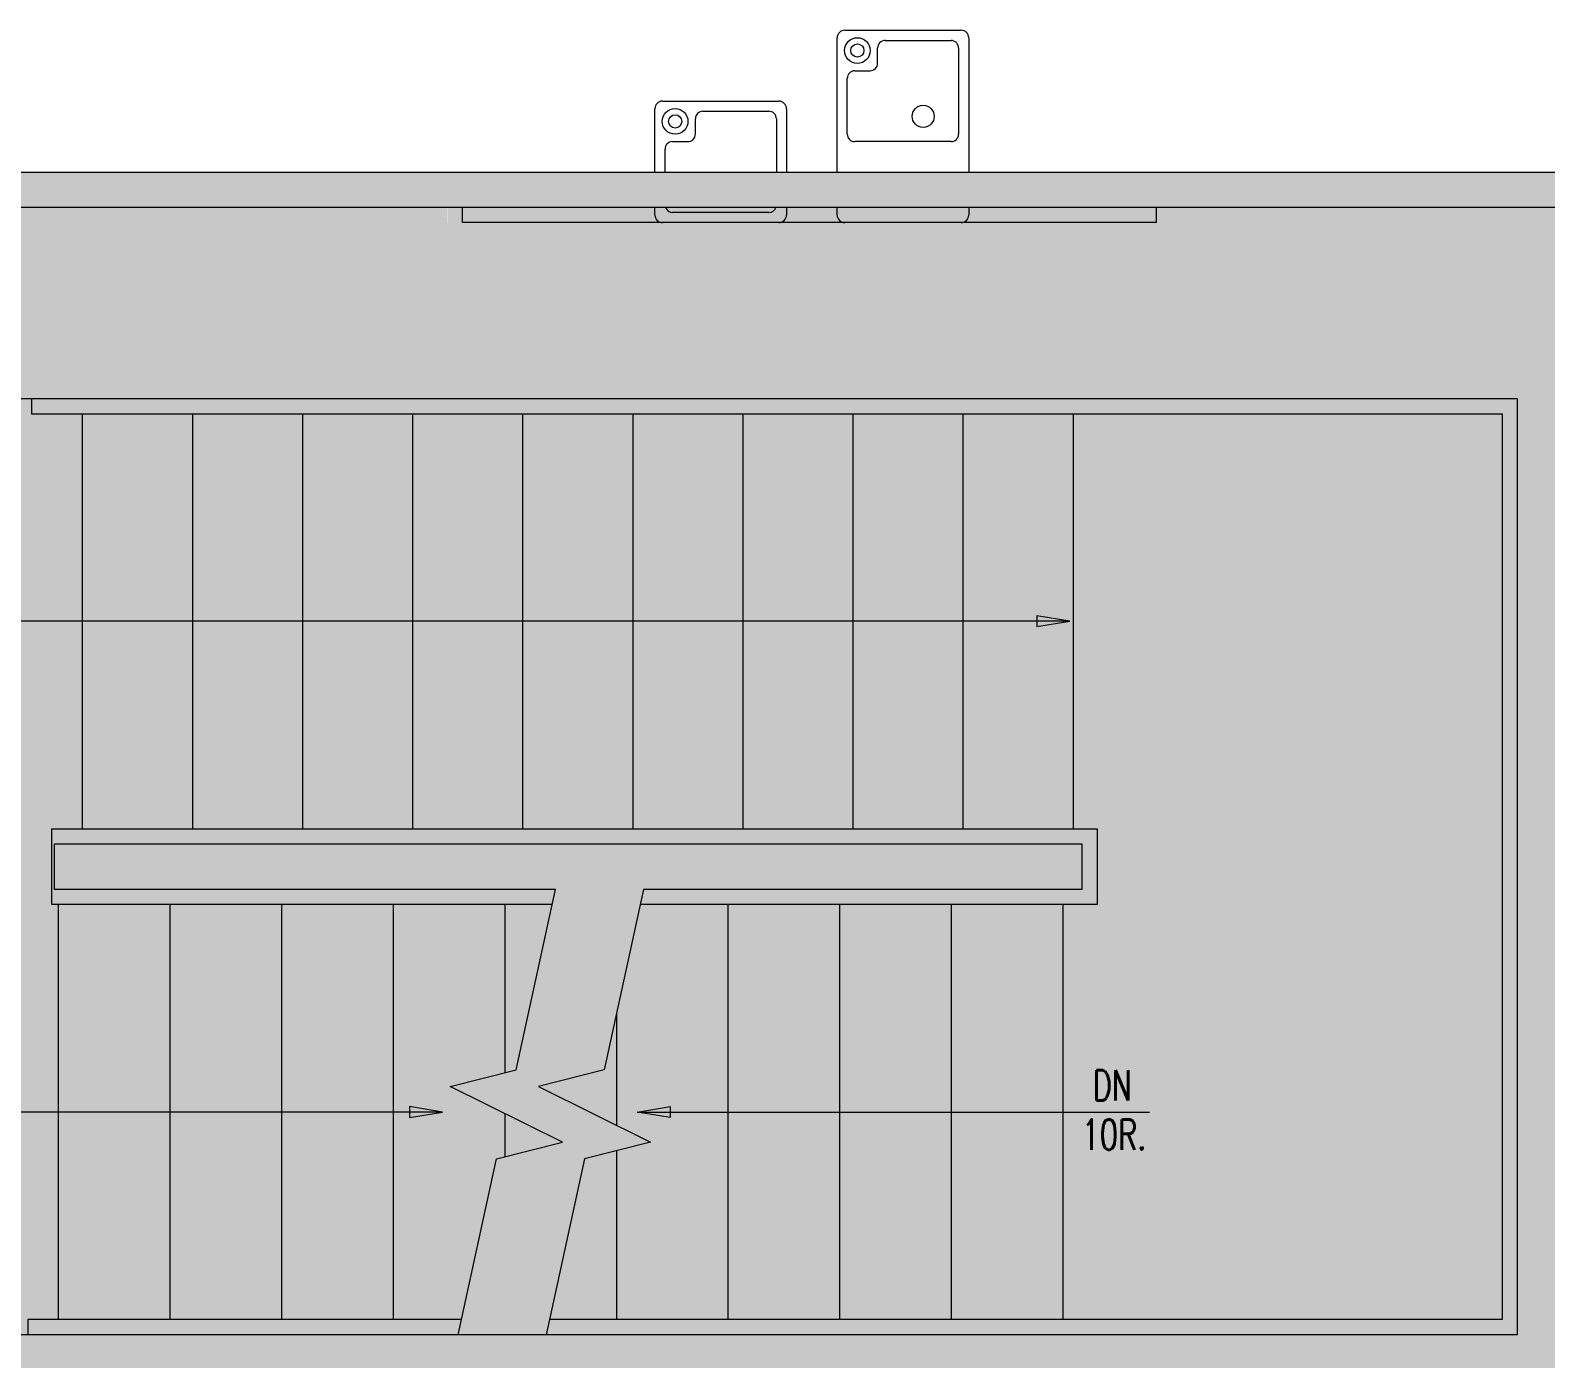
# Model space of a CAD drawing. Header units: inches. Extents: x -1427 to 2274, y -2183 to 260.
# Drawn here: x -385.7 to -236, y -1469.4 to -1338.1 of the extents above; entities that cross this region are included whole.
import ezdxf

# ---------------------------------------------------------------- set-up
doc = ezdxf.new("R2010")
doc.units = ezdxf.units.IN
doc.header["$MEASUREMENT"] = 0
for name, color, linetype, lineweight in [('8260 Willow Oaks_dwg', 8, 'Continuous', 9), ('8260 Willow Oaks_dwg _2_', 8, 'Continuous', 9), ('A-DETL-GENF', 92, 'Continuous', 9), ('A-WALL-PATT', 111, 'Continuous', 13), ('I-WALL', 2, 'Continuous', 9), ('LEVEL 07 BB', 7, 'Continuous', 9)]:
    doc.layers.add(name, color=color, linetype=linetype, lineweight=lineweight)
doc.styles.add('RomanS', font='romans__.ttf', dxfattribs={"width": 0.7, "height": 3})

# ---------------------------------------------------------------- blocks, each defined once
blk = doc.blocks.new('8260 Willow Oaks_dwg_8260_7th Floor_ARCH_BB_dwg_HC-WATERFOUNTAIN-2427416-07 DEMO-2472890-Reflected Ceiling Plan')
at = {"layer": 'LEVEL 07 BB'}
for p, q in [((-6.5, 5), (-6.5, 18.25)), ((-5.75, 19), (5.75, 19)), ((-1.75, 18), (4.75, 18)), ((6.5, 18.25), (6.5, 5)), ((-2.5, 15.75), (-2.5, 17.25)), ((5.5, 17.25), (5.5, 8.75)), ((-4.75, 15), (-3.25, 15)), ((-5.5, 8.75), (-5.5, 14.25)), ((4.75, 8), (-4.75, 8)), ((-6.5, 0.75), (-6.5, 1.5)), ((6.5, 1.5), (6.5, 0.75)), ((5.75, 0), (-5.75, 0))]:
    blk.add_line(p, q, dxfattribs=at)
for centre, radius in [((-4.5, 17), 1.27), ((-4.5, 17), 0.655), ((2, 10.5), 1.09)]:
    blk.add_circle(centre, radius, dxfattribs=at)
for centre, start, end in [((-5.75, 18.25), 90, 180), ((-1.75, 17.25), 90, 180), ((4.75, 17.25), 360, 90), ((5.75, 18.25), 360, 90), ((-4.75, 14.25), 90, 180), ((-3.25, 15.75), 270, 0), ((-4.75, 8.75), 180, 270), ((4.75, 8.75), 270, 0), ((-5.75, 0.75), 180, 270), ((5.75, 0.75), 270, 0)]:
    blk.add_arc(centre, 0.75, start, end, dxfattribs=at)
blk = doc.blocks.new('8260 Willow Oaks_dwg_8260_7th Floor_ARCH_BB_dwg_WATERFOUNTAIN-2427417-07 DEMO-2472891-Reflected Ceiling Plan')
at = {"layer": 'LEVEL 07 BB'}
for p, q in [((-5.75, 12), (5.75, 12)), ((-6.5, 5), (-6.5, 11.25)), ((-1.75, 11), (4.75, 11)), ((6.5, 11.25), (6.5, 5)), ((-2.5, 8.75), (-2.5, 10.25)), ((5.5, 10.25), (5.5, 5)), ((-4.75, 8), (-3.25, 8)), ((-5.5, 5), (-5.5, 7.25)), ((-6.5, 0.75), (-6.5, 1.5)), ((6.5, 1.5), (6.5, 0.75)), ((5.75, 0), (-5.75, 0)), ((4.75, 1), (-4.75, 1))]:
    blk.add_line(p, q, dxfattribs=at)
for radius in [1.27, 0.655]:
    blk.add_circle((-4.5, 10), radius, dxfattribs=at)
for centre, start, end in [((-5.75, 11.25), 90, 180), ((5.75, 11.25), 360, 90), ((-1.75, 10.25), 90, 180), ((4.75, 10.25), 360, 90), ((-4.75, 7.25), 90, 180), ((-3.25, 8.75), 270, 0), ((-5.75, 0.75), 180, 270), ((-4.75, 1.75), 201.2132, 270), ((4.75, 1.75), 270, 338.7868), ((5.75, 0.75), 270, 0)]:
    blk.add_arc(centre, 0.75, start, end, dxfattribs=at)
blk = doc.blocks.new('8260 Willow Oaks_dwg-2472863-Reflected Ceiling Plan')
at = {"layer": 'A-WALL-PATT', "lineweight": 9}
for points in [[(32698.71, 9227.42), (32698.71, 9232.45), (32695.21, 9232.45), (32695.21, 9227.42)], [(32772.71, 9227.42), (32772.71, 9232.45), (32769.21, 9232.45), (32769.21, 9227.42)], [(32769.21, 9227.42), (32769.21, 9230.92), (32698.71, 9230.92), (32698.71, 9227.42)]]:
    blk.add_hatch(color=7, dxfattribs=at).paths.add_polyline_path(points, flags=0)
at = {"layer": 'LEVEL 07 BB'}
for points in [[(32756.91, 9191.03), (32760.16, 9191.57), (32756.91, 9192.11)], [(32694.93, 9142.53), (32698.18, 9143.07), (32694.93, 9143.61)], [(32720.68, 9142.53), (32720.68, 9143.61), (32717.43, 9143.07)]]:
    blk.add_hatch(color=256, dxfattribs=at).paths.add_polyline_path(points, flags=0)
for p, q in [((32662.6, 9212.07), (32662.6, 9171.07)), ((32673.48, 9212.07), (32673.48, 9171.07)), ((32684.35, 9212.07), (32684.35, 9171.07)), ((32695.23, 9212.07), (32695.23, 9171.07)), ((32706.1, 9212.07), (32706.1, 9171.07)), ((32716.98, 9212.07), (32716.98, 9171.07)), ((32727.85, 9212.07), (32727.85, 9171.07)), ((32738.73, 9212.07), (32738.73, 9171.07)), ((32749.6, 9212.07), (32749.6, 9171.07)), ((32760.48, 9212.07), (32760.48, 9171.07)), ((32660.23, 9163.57), (32660.23, 9122.57)), ((32671.26, 9163.57), (32671.26, 9122.57)), ((32682.28, 9163.57), (32682.28, 9122.57)), ((32693.31, 9163.57), (32693.31, 9122.57)), ((32704.34, 9163.57), (32704.34, 9146.96)), ((32726.39, 9163.57), (32726.39, 9122.57)), ((32737.42, 9163.57), (32737.42, 9122.57)), ((32748.45, 9163.57), (32748.45, 9122.57)), ((32759.48, 9163.57), (32759.48, 9122.57)), ((32715.37, 9152.78), (32715.37, 9141.77)), ((32704.34, 9142.93), (32704.34, 9138.66)), ((32715.37, 9139.25), (32715.37, 9122.57))]:
    blk.add_line(p, q, dxfattribs=at)
at = {"layer": 'LEVEL 07 BB', "flags": 128}
for points in [[(32647.54, 9232.45), (32647.54, 9232.32), (32654.48, 9232.32), (32654.48, 9213.57), (32804.35, 9213.57), (32804.35, 9121.07), (32606.6, 9121.07), (32606.6, 9211.82), (32609.98, 9211.82), (32609.98, 9232.32), (32611.54, 9232.32), (32611.54, 9232.45)], [(32768.67, 9232.45), (32768.67, 9230.95), (32700.17, 9230.95), (32700.17, 9232.45)], [(32657.6, 9213.57), (32657.6, 9212.07), (32802.85, 9212.07), (32802.85, 9122.57), (32708.76, 9122.57)], [(32760.16, 9191.57), (32756.91, 9192.11), (32756.91, 9191.03), (32760.16, 9191.57), (32649.94, 9191.57)], [(32709.03, 9163.57), (32659.6, 9163.57), (32659.6, 9171.07), (32762.85, 9171.07), (32762.85, 9163.57), (32717.73, 9163.57)], [(32699.74, 9121.07), (32703.54, 9138.45), (32710.04, 9140.1), (32698.96, 9145.6), (32705.46, 9147.25), (32709.36, 9165.07), (32659.85, 9165.07), (32659.85, 9169.57), (32761.35, 9169.57), (32761.35, 9165.07), (32718.05, 9165.07), (32714.16, 9147.25), (32707.66, 9145.6), (32718.74, 9140.1), (32712.23, 9138.45), (32708.43, 9121.07)], [(32698.18, 9143.07), (32694.93, 9143.61), (32694.93, 9142.53), (32698.18, 9143.07), (32647.56, 9143.07)], [(32717.43, 9143.07), (32720.68, 9143.61), (32720.68, 9142.53), (32717.43, 9143.07), (32768.04, 9143.07)], [(32700.07, 9122.57), (32657.23, 9122.57), (32657.23, 9121.07)]]:
    blk.add_lwpolyline(points, dxfattribs=at)
for name, p in [('8260 Willow Oaks_dwg_8260_7th Floor_ARCH_BB_dwg_HC-WATERFOUNTAIN-2427416-07 DEMO-2472890-Reflected Ceiling Plan', (32743.67, 9230.95)), ('8260 Willow Oaks_dwg_8260_7th Floor_ARCH_BB_dwg_WATERFOUNTAIN-2427417-07 DEMO-2472891-Reflected Ceiling Plan', (32725.67, 9230.95))]:
    blk.add_blockref(name, p)
at = {"layer": 'LEVEL 07 BB', "char_height": 3, "attachment_point": 1, "line_spacing_factor": 0.983083, "style": 'RomanS'}
for s, insert, width in [('DN', (32762.42, 9147.2), 5.1564), ('10R.', (32761.32, 9142.35), 8.5941)]:
    blk.add_mtext(s, dxfattribs=dict(at, insert=insert, width=width))
blk = doc.blocks.new('8260 Willow Oaks_dwg_8260_7th Floor_ARCH_BB_dwg_HC-WATERFOUNTAIN-2427416-07 DEMO-2439558-Reflected Ceiling Plan')
at = {"layer": 'LEVEL 07 BB', "color": 253}
for p, q in [((-6.5, 5), (-6.5, 18.25)), ((-5.75, 19), (5.75, 19)), ((-1.75, 18), (4.75, 18)), ((6.5, 18.25), (6.5, 5)), ((-2.5, 15.75), (-2.5, 17.25)), ((5.5, 17.25), (5.5, 8.75)), ((-4.75, 15), (-3.25, 15)), ((-5.5, 8.75), (-5.5, 14.25)), ((4.75, 8), (-4.75, 8)), ((-6.5, 0.75), (-6.5, 1.5)), ((6.5, 1.5), (6.5, 0.75)), ((5.75, 0), (-5.75, 0))]:
    blk.add_line(p, q, dxfattribs=at)
for centre, radius in [((-4.5, 17), 1.27), ((-4.5, 17), 0.655), ((2, 10.5), 1.09)]:
    blk.add_circle(centre, radius, dxfattribs=at)
for centre, start, end in [((-5.75, 18.25), 90, 180), ((-1.75, 17.25), 90, 180), ((4.75, 17.25), 360, 90), ((5.75, 18.25), 360, 90), ((-4.75, 14.25), 90, 180), ((-3.25, 15.75), 270, 0), ((-4.75, 8.75), 180, 270), ((4.75, 8.75), 270, 0), ((-5.75, 0.75), 180, 270), ((5.75, 0.75), 270, 0)]:
    blk.add_arc(centre, 0.75, start, end, dxfattribs=at)
blk = doc.blocks.new('8260 Willow Oaks_dwg_8260_7th Floor_ARCH_BB_dwg_WATERFOUNTAIN-2427417-07 DEMO-2439559-Reflected Ceiling Plan')
at = {"layer": 'LEVEL 07 BB', "color": 253}
for p, q in [((-5.75, 12), (5.75, 12)), ((-6.5, 5), (-6.5, 11.25)), ((-1.75, 11), (4.75, 11)), ((6.5, 11.25), (6.5, 5)), ((-2.5, 8.75), (-2.5, 10.25)), ((5.5, 10.25), (5.5, 5)), ((-4.75, 8), (-3.25, 8)), ((-5.5, 5), (-5.5, 7.25)), ((-6.5, 0.75), (-6.5, 1.5)), ((6.5, 1.5), (6.5, 0.75)), ((5.75, 0), (-5.75, 0)), ((4.75, 1), (-4.75, 1))]:
    blk.add_line(p, q, dxfattribs=at)
for radius in [1.27, 0.655]:
    blk.add_circle((-4.5, 10), radius, dxfattribs=at)
for centre, start, end in [((-5.75, 11.25), 90, 180), ((5.75, 11.25), 360, 90), ((-1.75, 10.25), 90, 180), ((4.75, 10.25), 360, 90), ((-4.75, 7.25), 90, 180), ((-3.25, 8.75), 270, 0), ((-5.75, 0.75), 180, 270), ((-4.75, 1.75), 201.2132, 270), ((4.75, 1.75), 270, 338.7868), ((5.75, 0.75), 270, 0)]:
    blk.add_arc(centre, 0.75, start, end, dxfattribs=at)
blk = doc.blocks.new('8260 Willow Oaks_dwg _2_-2439531-Reflected Ceiling Plan')
at = {"layer": 'LEVEL 07 BB', "color": 253}
for p, q in [((32662.6, 9212.07), (32662.6, 9171.07)), ((32673.48, 9212.07), (32673.48, 9171.07)), ((32684.35, 9212.07), (32684.35, 9171.07)), ((32695.23, 9212.07), (32695.23, 9171.07)), ((32706.1, 9212.07), (32706.1, 9171.07)), ((32716.98, 9212.07), (32716.98, 9171.07)), ((32727.85, 9212.07), (32727.85, 9171.07)), ((32738.73, 9212.07), (32738.73, 9171.07)), ((32749.6, 9212.07), (32749.6, 9171.07)), ((32760.48, 9212.07), (32760.48, 9171.07)), ((32660.23, 9163.57), (32660.23, 9122.57)), ((32671.26, 9163.57), (32671.26, 9122.57)), ((32682.28, 9163.57), (32682.28, 9122.57)), ((32693.31, 9163.57), (32693.31, 9122.57)), ((32704.34, 9163.57), (32704.34, 9146.96)), ((32726.39, 9163.57), (32726.39, 9122.57)), ((32737.42, 9163.57), (32737.42, 9122.57)), ((32748.45, 9163.57), (32748.45, 9122.57)), ((32759.48, 9163.57), (32759.48, 9122.57)), ((32715.37, 9152.78), (32715.37, 9141.77)), ((32704.34, 9142.93), (32704.34, 9138.66)), ((32715.37, 9139.25), (32715.37, 9122.57))]:
    blk.add_line(p, q, dxfattribs=at)
at = {"layer": 'LEVEL 07 BB', "color": 253, "flags": 128}
for points in [[(32647.54, 9232.45), (32647.54, 9232.32), (32654.48, 9232.32), (32654.48, 9213.57), (32804.35, 9213.57), (32804.35, 9121.07), (32606.6, 9121.07), (32606.6, 9211.82), (32609.98, 9211.82), (32609.98, 9232.32), (32611.54, 9232.32), (32611.54, 9232.45)], [(32768.67, 9232.45), (32768.67, 9230.95), (32700.17, 9230.95), (32700.17, 9232.45)], [(32657.6, 9213.57), (32657.6, 9212.07), (32802.85, 9212.07), (32802.85, 9122.57), (32708.76, 9122.57)], [(32760.16, 9191.57), (32756.91, 9192.11), (32756.91, 9191.03), (32760.16, 9191.57), (32649.94, 9191.57)], [(32709.03, 9163.57), (32659.6, 9163.57), (32659.6, 9171.07), (32762.85, 9171.07), (32762.85, 9163.57), (32717.73, 9163.57)], [(32699.74, 9121.07), (32703.54, 9138.45), (32710.04, 9140.1), (32698.96, 9145.6), (32705.46, 9147.25), (32709.36, 9165.07), (32659.85, 9165.07), (32659.85, 9169.57), (32761.35, 9169.57), (32761.35, 9165.07), (32718.05, 9165.07), (32714.16, 9147.25), (32707.66, 9145.6), (32718.74, 9140.1), (32712.23, 9138.45), (32708.43, 9121.07)], [(32698.18, 9143.07), (32694.93, 9143.61), (32694.93, 9142.53), (32698.18, 9143.07), (32647.56, 9143.07)], [(32717.43, 9143.07), (32720.68, 9143.61), (32720.68, 9142.53), (32717.43, 9143.07), (32768.04, 9143.07)], [(32700.07, 9122.57), (32657.23, 9122.57), (32657.23, 9121.07)]]:
    blk.add_lwpolyline(points, dxfattribs=at)
for name, p in [('8260 Willow Oaks_dwg_8260_7th Floor_ARCH_BB_dwg_HC-WATERFOUNTAIN-2427416-07 DEMO-2439558-Reflected Ceiling Plan', (32743.67, 9230.95)), ('8260 Willow Oaks_dwg_8260_7th Floor_ARCH_BB_dwg_WATERFOUNTAIN-2427417-07 DEMO-2439559-Reflected Ceiling Plan', (32725.67, 9230.95))]:
    blk.add_blockref(name, p)
at = {"layer": 'LEVEL 07 BB', "char_height": 3, "attachment_point": 1, "line_spacing_factor": 0.983083, "style": 'RomanS'}
for s, insert, width in [('DN', (32762.42, 9147.2), 5.1564), ('10R.', (32761.32, 9142.35), 8.5941)]:
    blk.add_mtext(s, dxfattribs=dict(at, insert=insert, width=width))

msp = doc.modelspace()

# ---------------------------------------------------------------- hatches: boundary and pattern name
at = {"layer": 'A-DETL-GENF'}
h = msp.add_hatch(color=9, dxfattribs=at)
h.paths.add_polyline_path([(127.14, -1616.53), (131.37, -1616.53), (131.37, -1616.28), (127.14, -1616.28)], flags=0)
h.paths.add_polyline_path([(394.43, -1612.78), (661.21, -1612.78), (661.21, -1360.91), (650.39, -1360.91), (650.39, -1377.21), (626.39, -1377.21), (626.39, -1355.63), (503.39, -1355.63), (503.39, -1377.51), (479.39, -1377.51), (479.39, -1355.63), (271.41, -1355.63), (271.41, -1466.5), (242.28, -1466.5), (242.28, -1591.63), (271.41, -1591.63), (271.41, -1612.78), (377.06, -1612.78)], flags=0)
h.paths.add_polyline_path([(-455.48, -1612.53), (-362.87, -1612.53), (-362.87, -1593.37), (-338.87, -1593.37), (-338.87, -1612.53), (-140.97, -1612.53), (-140.97, -1524.88), (-97.34, -1524.88), (-97.34, -1376.5), (-111.59, -1376.5), (-111.59, -1355.63), (-270.48, -1355.63), (-270.48, -1360.66), (-347.98, -1360.66), (-347.98, -1355.63), (-455.48, -1355.63), (-455.48, -1514.23)], flags=0)
h.paths.add_polyline_path([(137.14, -1583.92), (214.64, -1583.92), (214.64, -1381.17), (137.14, -1381.17), (137.14, -1410.13), (127.14, -1410.13), (127.14, -1454.13), (137.14, -1454.13), (137.14, -1514.28), (127.14, -1514.28), (127.14, -1558.28), (137.14, -1558.28), (137.14, -1562.29)], flags=0)
h.paths.add_polyline_path([(-2.11, -1583.92), (-2.11, -1558.28), (7.89, -1558.28), (7.89, -1514.28), (-2.11, -1514.28), (-2.11, -1454.13), (7.89, -1454.13), (7.89, -1410.13), (-2.11, -1410.13), (-2.11, -1381.17), (-79.61, -1381.17), (-79.61, -1583.92), (-5.75, -1583.92)], flags=0)
h.paths.add_polyline_path([(-458.86, -1582.05), (-458.86, -1476.59), (-458.98, -1476.59), (-458.98, -1355.63), (-455.61, -1355.63), (-455.61, -1352.13), (-459.11, -1352.13), (-459.11, -1582.05), (-458.98, -1582.05)], flags=0)
h.paths.add_polyline_path([(621.52, -1484.46), (621.52, -1460.46), (645.52, -1460.46), (645.52, -1484.46), (626.39, -1484.46)], flags=0)
h.paths.add_polyline_path([(-225.31, -1484.37), (-233.23, -1484.37), (-233.23, -1460.37), (-209.23, -1460.37), (-209.23, -1484.37)], flags=0)
h.paths.add_polyline_path([(-322.52, -1445.55), (-325.77, -1445), (-322.52, -1444.46)], flags=0)
h.paths.add_polyline_path([(-348.26, -1445.55), (-348.26, -1444.46), (-345.01, -1445), (-347.98, -1445.5)], flags=0)
h.paths.add_polyline_path([(-286.29, -1397.05), (-286.29, -1395.96), (-283.04, -1396.5)], flags=0)
h.paths.add_polyline_path([(-344.48, -1357.16), (-273.98, -1357.16), (-273.98, -1355.63), (-344.48, -1355.63)], flags=0)
h.paths.add_polyline_path([(650.39, -1356.91), (661.21, -1356.91), (661.21, -1352.13), (650.39, -1352.13), (650.39, -1355.63)], flags=0)
at = {"layer": 'A-WALL-PATT'}
msp.add_hatch(color=8, dxfattribs=at).paths.add_polyline_path([(-273.98, -1355.63), (-111.59, -1355.63), (-111.59, -1352.13), (-455.61, -1352.13), (-455.61, -1355.63), (-344.48, -1355.63)], flags=0)

# ---------------------------------------------------------------- linework, layer by layer
at = {"layer": 'I-WALL', "color": 250, "lineweight": 20}
for p, q in [((-455.61, -1352.13), (-111.59, -1352.13)), ((-111.59, -1355.63), (-464.16, -1355.63))]:
    msp.add_line(p, q, dxfattribs=at)

# ---------------------------------------------------------------- block references
at = {"layer": '8260 Willow Oaks_dwg', "color": 7}
msp.add_blockref('8260 Willow Oaks_dwg-2472863-Reflected Ceiling Plan', (-33043.2, -10588.08), dxfattribs=at)
at = {"layer": '8260 Willow Oaks_dwg _2_', "color": 253}
msp.add_blockref('8260 Willow Oaks_dwg _2_-2439531-Reflected Ceiling Plan', (-33043.2, -10588.08), dxfattribs=at)

doc.saveas('drawing.dxf')
